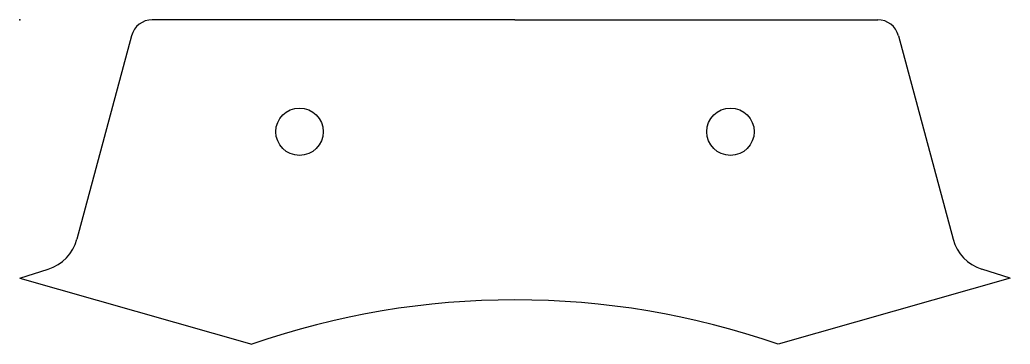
# Model space of a CAD drawing. Header units: millimetres. Extents: x 0 to 115, y -38 to 0.
import ezdxf

# ---------------------------------------------------------------- set-up
doc = ezdxf.new("R2010")
doc.units = ezdxf.units.MM
doc.layers.get('0').update_dxf_attribs({"linetype": 'CONTINUOUS'})

msp = doc.modelspace()

# ---------------------------------------------------------------- linework, layer by layer
for p, q in [((57.45, 0), (15.37, 0)), ((57.45, 0), (99.53, 0)), ((12.95, -1.85), (6.62, -25.49)), ((101.95, -1.85), (108.28, -25.49)), ((0, -30), (3.3, -28.96)), ((114.9, -30), (111.6, -28.96)), ((0, -30), (26.93, -37.67)), ((114.9, -30), (87.97, -37.67))]:
    msp.add_line(p, q)
for centre in [(32.45, -13), (82.45, -13)]:
    msp.add_circle(centre, 2.75)
for centre, radius, start, end in [((15.37, -2.5), 2.5, 90, 165), ((99.53, -2.5), 2.5, 15, 90), ((1.79, -24.19), 5, 287.5067, 345), ((113.11, -24.19), 5, 195, 252.4933), ((57.45, -125.38), 92.86, 70.8114, 109.1886)]:
    msp.add_arc(centre, radius, start, end)
msp.add_point((0, 0))

doc.saveas('drawing.dxf')
